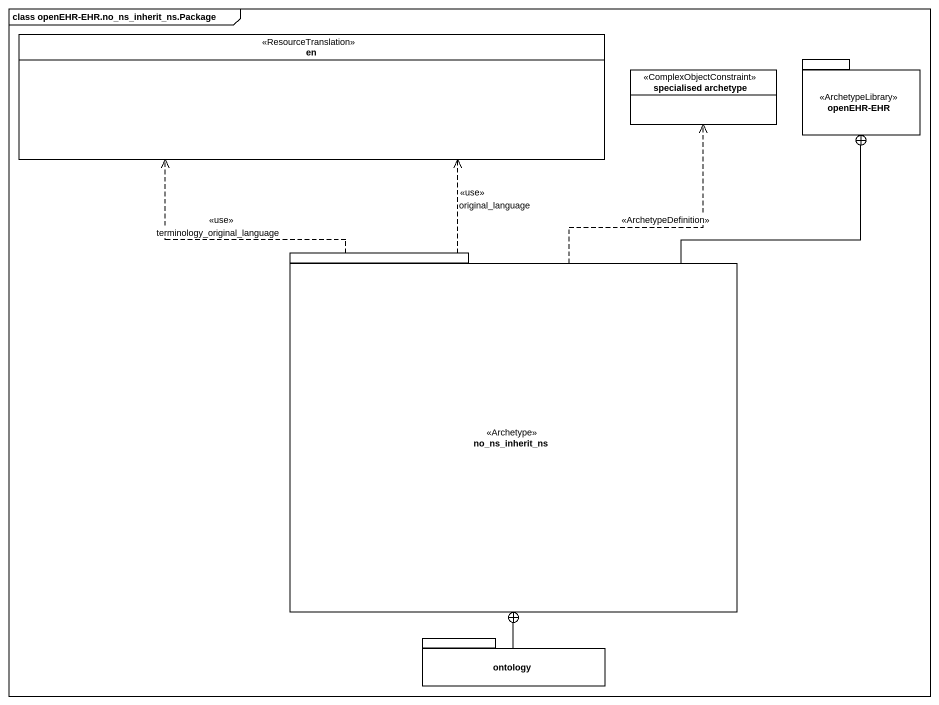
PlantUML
@startuml
mainframe class openEHR-EHR.no_ns_inherit_ns.Package
hide circle
hide empty members
enum en <<ResourceTranslation>>
class "specialised archetype" as specialised_archetype <<ComplexObjectConstraint>>
package "openEHR-EHR" as openEHR_EHR <<ArchetypeLibrary>> {
}
package no_ns_inherit_ns <<Archetype>> {
}
package ontology {
}
no_ns_inherit_ns .up.> en : <<use>>\nterminology_original_language
no_ns_inherit_ns .up.> en : <<use>>\noriginal_language
no_ns_inherit_ns .up.> specialised_archetype : <<ArchetypeDefinition>>
no_ns_inherit_ns -up-+ openEHR_EHR
ontology -up-+ no_ns_inherit_ns
@enduml
